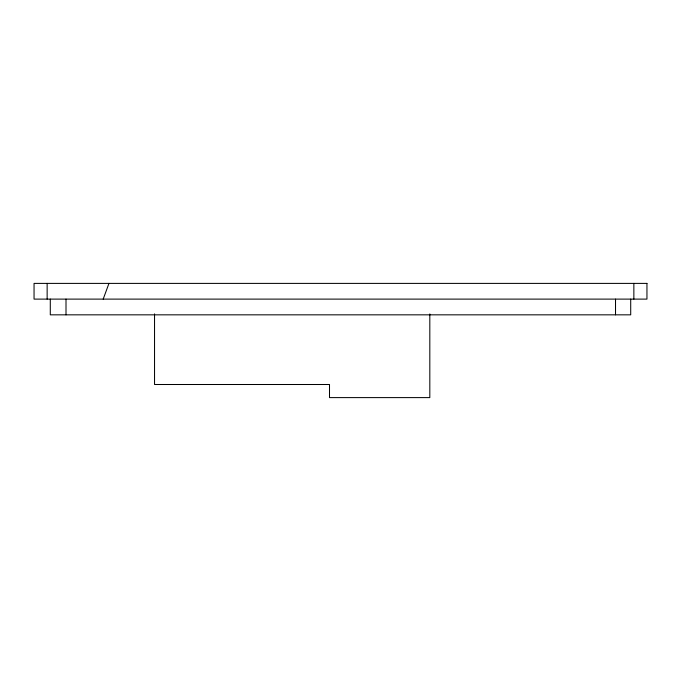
<?xml version="1.0" encoding="UTF-8"?>
<svg xmlns="http://www.w3.org/2000/svg" width="681" height="681" viewBox="0 0 681 681"><rect width="100%" height="100%" fill="white"/><g stroke="black" fill="none" stroke-linecap="round" stroke-linejoin="round"><path stroke-width="1.02" d="M103.197 299.112L108.96 283.398M633.858 283.398L633.858 299.112M630.708 299.112L630.708 314.835L50.292 314.835L50.292 299.112M615.522 299.112L615.522 314.835M429.813 313.941L429.813 397.602L329.502 397.602L329.502 384.501L154.536 384.501L154.536 313.873M66.006 299.112L66.006 314.835M47.142 283.398L47.142 299.112M646.95 283.398L34.05 283.398L34.05 299.112L646.95 299.112L646.95 283.398"/></g></svg>
